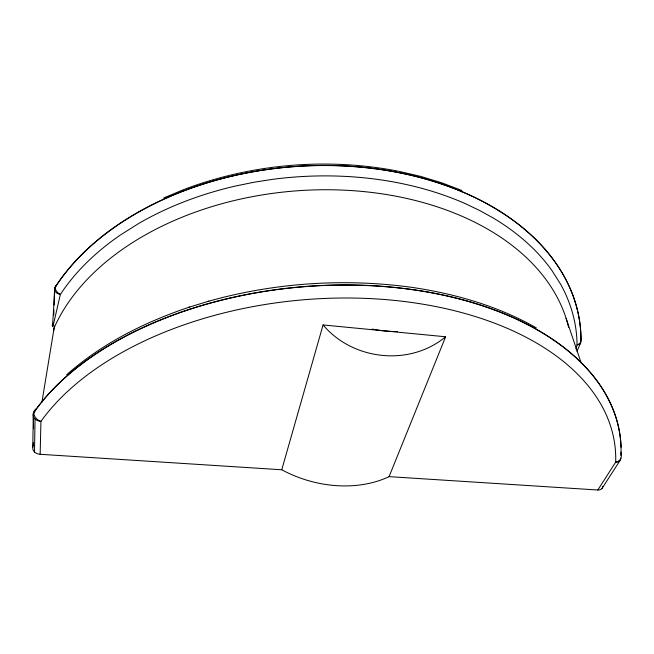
<?xml version="1.0" encoding="UTF-8"?>
<svg xmlns="http://www.w3.org/2000/svg" width="654" height="654" viewBox="0 0 654 654"><rect width="100%" height="100%" fill="white"/><g stroke="black" fill="none" stroke-linecap="round" stroke-linejoin="round"><path stroke-width="0.98" d="M602.792 486.363A7.439 5.044 32.6 0 1 597.813 490.01L389.081 476.643A100.773 74.311 17.4 0 1 281.751 469.768L40.156 454.293A8.461 6.401 -3.5 0 1 32.765 447.32L33.313 414.146A8.715 5.379 5.8 0 1 33.983 412.159A8.543 6.319 29.4 0 1 36.387 408.758M34.482 452.02L35.063 419.075M40.156 454.293L40.932 421.413A8.543 6.319 29.4 0 1 33.951 412.347L33.983 412.159A307.355 182.433 -5.3 0 1 232.701 297.406A307.298 182.417 -5.3 0 1 620.957 454.824L621.022 454.996A7.529 4.267 -15.4 0 1 620.998 455.282M53.775 315.073L53.939 310.053M54.102 305.034L54.642 288.962A7.725 5.379 8.8 0 1 55.271 286.983A7.668 4.921 30.1 0 1 57.348 284.441M41.905 402.251L54.135 327.85A9.434 6.229 -12 0 0 53.383 324.67L60.356 294.455L64.092 288.994A271.124 182.057 -4.9 0 1 120.213 235.138L138.926 223.333A271.14 182.065 -4.9 0 1 235.35 186.063L254.054 182.229L272.53 179.351A271.124 182.057 -4.9 0 1 465.942 203.925L480.028 210.686L493.59 218.232A271.14 182.065 -4.9 0 1 551.919 270.486L560.543 284.106A271.124 182.057 -4.9 0 1 576.902 339.63L577.065 344.846L575.912 348.934M32.765 447.32L33.052 445.578L33.706 445.366M281.751 469.768L323.068 324.956L445.627 336.777L389.081 476.643M576.959 351.272L580.678 342.9M580.417 341.184L580.539 340.93A6.761 4.382 -17.1 0 0 581.014 339.156L580.965 339.017A6.785 4.889 -0.2 0 0 580.433 337.995M597.813 490.01L615.676 462.149A7.619 5.976 6.2 0 0 621.022 454.996A307.298 182.433 -5.3 0 0 621.104 452.102M601.933 488.587L619.878 460.759M66.683 374.758C101.828 343.563 144.542 322.201 188.834 307.29L189.627 307.045M445.627 336.777C409.649 366.649 352.972 360.411 323.068 324.956M163.688 197.974L184.943 189.096M185.826 188.777C253.049 163.729 327.147 157.516 397.599 171.054M208.209 301.355L208.871 301.142C274.263 282.863 343.375 278.097 410.655 287.188L411.407 287.286C454.865 293.679 497.947 305.998 536.272 327.842M188.834 307.29L208.871 301.142M398.458 171.234L420.677 176.4L441.867 182.85L461.863 190.502M580.49 340.791L580.539 340.93A6.769 3.883 24.2 0 1 577.065 344.846A6.785 4.889 -0.2 0 0 581.014 339.156A275.686 186.202 -4.8 0 0 231.483 176.286A275.743 186.243 -4.9 0 0 55.279 287.147A7.725 5.379 8.8 0 0 54.617 289.117A146.234 10.979 -84 0 1 54.356 294.962L53.849 304.78A130.996 9.72 -84.1 0 1 53.35 313.266L53.121 316.724A71.866 5.085 -84.2 0 1 52.786 321.564L52.721 322.471A38.938 2.673 -84.2 0 1 52.426 326.15M566.094 318.334L581.128 362.839M33.607 428.746L33.313 414.146A8.747 6.753 -3 0 1 35.022 410.867M620.711 458.094A7.668 5.036 31.8 0 1 615.676 462.149A301.11 177.316 -5.3 0 0 380.595 299.213A301.11 177.316 -5.3 0 0 40.932 421.413A8.747 6.442 -2 0 1 33.28 414.334A8.715 5.379 5.8 0 1 33.951 412.347A307.298 182.433 -5.3 0 1 374.734 285.945A307.298 182.433 -5.3 0 1 621.063 447.271M55.868 286.754A7.725 5.101 2.8 0 0 54.642 288.962L54.617 289.117A7.725 4.766 3.1 0 0 60.356 294.455A7.668 4.921 30.1 0 1 55.247 287.139L55.271 286.983A275.604 186.137 -4.8 0 1 363.387 167.31A275.604 186.137 -4.8 0 1 580.965 339.017M33.509 442.423A10.799 0.785 -83.8 0 1 33.052 445.423M53.309 323.362A9.589 0.638 -84.3 0 1 53.211 323.943M52.778 325.962A9.589 0.638 -84.3 0 1 52.434 326.133M568.588 327.294A265.042 176.572 -4.9 0 0 325.618 189.742A265.042 176.572 -4.9 0 0 54.135 327.85A7.603 5.118 7.5 0 0 53.947 330.164M52.794 326.076A11.437 3.376 -5.9 0 1 52.255 324.768M397.362 331.586A98.795 62.163 17.4 0 1 372.126 329.093"/></g></svg>
